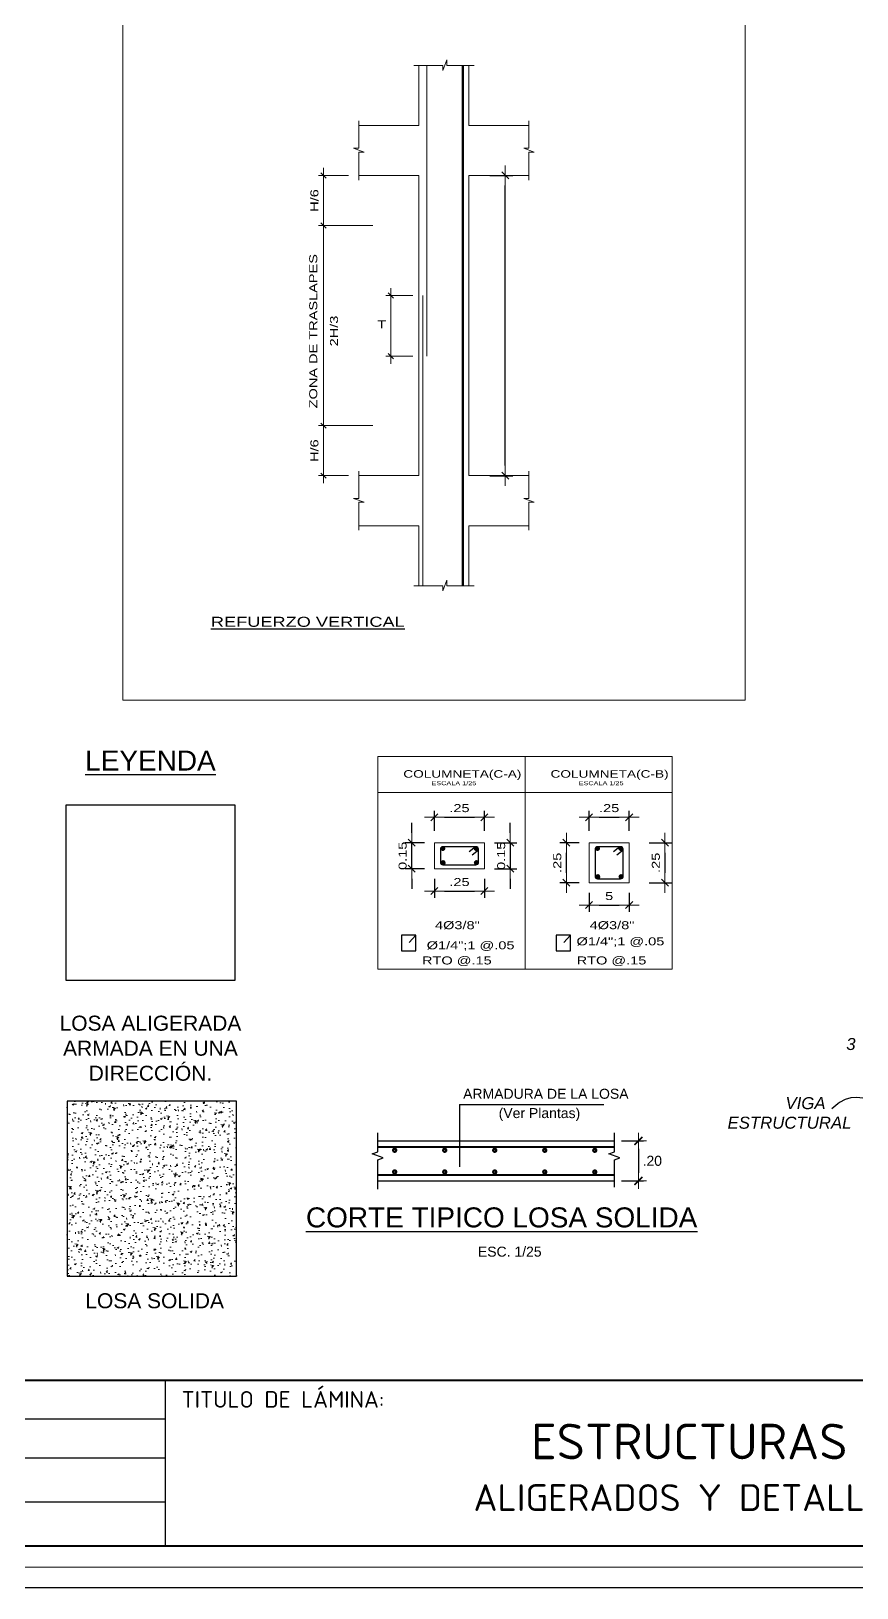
# Model space of a CAD drawing. Header units: millimetres. Extents: x 10559 to 10691, y -16579 to -16550.
# Drawn here: x 10627.45 to 10635.7, y -16579.17 to -16563.61 of the extents above; entities that cross this region are included whole.
import ezdxf

# ---------------------------------------------------------------- set-up
doc = ezdxf.new("R2010")
doc.units = ezdxf.units.MM
for name, color, linetype, lineweight in [('.pluma1', 1, 'Continuous', 9), ('3CASCO', 2, 'Continuous', 20), ('5COLUMNAS', 5, 'Continuous', 60), ('ACERO', 4, 'Continuous', 40), ('ACHURADO', 9, 'Continuous', 5), ('ARMADURAS', 5, 'Continuous', 30), ('casco-2', 7, 'Continuous', 20), ('Cotas', 8, 'Continuous', 13), ('COTAS-01', 1, 'Continuous', 9), ('DIM', 31, 'Continuous', 9), ('E.FIERRO', 4, 'Continuous', 40), ('MODULO B -EST_PL_VF_02$0$E.FIERRO 2', 183, 'Continuous', 40), ('P4', 144, 'Continuous', 40), ('P6', 255, 'Continuous', 20), ('TEXTOS 02', 2, 'Continuous', 20), ('TEXTOS-CHICOS-03', 8, 'Continuous', 30), ('TEXTOS-MEDIANOS-04', 4, 'Continuous', 30), ('TEXTOS-MEDIANOS-05', 220, 'Continuous', 50)]:
    doc.layers.add(name, color=color, linetype=linetype, lineweight=lineweight)
for name, color, linetype in [('01', 1, 'Continuous'), ('02', 2, 'Continuous'), ('03-COLUMNAS', 1, 'Continuous'), ('Texto', 5, 'Continuous')]:
    doc.layers.add(name, color=color, linetype=linetype)
doc.styles.add('ARIAL', font='arial.ttf')
doc.styles.add('DAVILA 02-25', font='ariali.ttf', dxfattribs={"height": 0.06})
doc.styles.add('PRONIED', font='arial.ttf', dxfattribs={"width": 1.3})
doc.styles.add('R100-50', font='arial.ttf', dxfattribs={"width": 1.3, "height": 0.1})
doc.styles.add('R140-50', font='arial.ttf', dxfattribs={"width": 1.3, "height": 0.14})
doc.styles.add('R80-50', font='arial.ttf', dxfattribs={"width": 1.3, "height": 0.08})
doc.styles.add('Romans', font='swisscl.ttf')
doc.styles.get("Standard").update_dxf_attribs({"font": 'arial.ttf'})
doc.dimstyles.new('1-25', dxfattribs={"dimtxt": 0.08, "dimasz": 0.1, "dimexe": 0.0655, "dimexo": 0.1, "dimgap": 0.05, "dimtad": 1, "dimtoh": 1, "dimlfac": 0.5, "dimzin": 4, "dimdsep": 46, "dimtxsty": 'R80-50', "dimblk1": 'TICK1', "dimblk2": 'TICK1', "dimsah": 1, "dimcen": 0.09, "dimclrd": 1, "dimclre": 1, "dimclrt": 3, "dimadec": 0, "dimazin": 0, "dimtfac": 1, "dimtix": 1, "dimtmove": 0, "dimatfit": 3, "dimldrblk": 'TICK1', "dimfxl": 1, "dimtolj": 1, "dimtzin": 0, "dimarcsym": 0})
doc.dimstyles.new('1-50Z', dxfattribs={"dimtxt": 0.08, "dimasz": 0.1, "dimexe": 0.075, "dimexo": 0.1, "dimgap": 0.05, "dimtad": 1, "dimtoh": 1, "dimzin": 4, "dimdsep": 46, "dimtxsty": 'R80-50', "dimblk1": 'TICK1', "dimblk2": 'TICK1', "dimsah": 1, "dimcen": 0, "dimclrd": 1, "dimclre": 1, "dimclrt": 3, "dimadec": 0, "dimazin": 0, "dimtfac": 1, "dimtix": 1, "dimtmove": 0, "dimatfit": 3, "dimldrblk": 'TICK1', "dimfxl": 0.1, "dimtolj": 1, "dimtzin": 0, "dimarcsym": 1})
doc.dimstyles.new('25', dxfattribs={"dimtxt": 0.1, "dimasz": 0.08, "dimexe": 0.05, "dimexo": 0.07, "dimgap": 0.05, "dimtad": 2, "dimtih": 1, "dimtoh": 1, "dimlfac": 0.5, "dimzin": 5, "dimdsep": 46, "dimtxsty": 'ARIAL', "dimblk": 'DIMTICK', "dimcen": -0.01, "dimdle": 0.05, "dimclrd": 2, "dimclre": 1, "dimclrt": 7, "dimadec": 0, "dimazin": 0, "dimtfac": 1, "dimtix": 1, "dimtmove": 0, "dimatfit": 3, "dimldrblk": 'ARCHTICK', "dimfxl": 0.05, "dimtvp": 0.166667, "dimtolj": 1, "dimtzin": 0, "dimarcsym": 0})
doc.dimstyles.new('COTA-PL', dxfattribs={"dimtxt": 0.1, "dimasz": 0.07, "dimexe": 0.08, "dimexo": 0.08, "dimgap": 0.08, "dimtad": 1, "dimzin": 4, "dimdsep": 46, "dimtxsty": 'Romans', "dimblk1": 'T', "dimblk2": 'T', "dimsah": 1, "dimcen": 0.08, "dimdle": 0.01, "dimclrd": 3, "dimclre": 3, "dimclrt": 7, "dimazin": 0, "dimtfac": 2.439024, "dimtofl": 0, "dimtmove": 2, "dimatfit": 3, "dimldrblk": 'T', "dimfxl": 1, "dimtolj": 1, "dimlwd": 9, "dimlwe": 9, "dimarcsym": 0})

# ---------------------------------------------------------------- blocks, each defined once
blk = doc.blocks.new('TICK1')
at = {"layer": 'COTAS-01'}
blk.add_line((-1, 0), (1, 0), dxfattribs=at)
at = {"layer": 'COTAS-01', "color": 4}
blk.add_line((-0.35, -0.35), (0.35, 0.35), dxfattribs=at)
blk = doc.blocks.new('*D149')
at = {"layer": 'COTAS-01', "color": 1, "lineweight": -2, "transparency": 16777216}
for p, q in [((10632.034, -16565.053), (10632.264, -16565.053)), ((10632.189, -16567.953), (10632.189, -16565.153)), ((10632.034, -16568.053), (10632.264, -16568.053))]:
    blk.add_line(p, q, dxfattribs=at)
at = {"layer": 'Defpoints', "color": 0, "transparency": 16777216}
for p in [(10631.934, -16565.053), (10632.189, -16565.053), (10631.934, -16568.053)]:
    blk.add_point(p, dxfattribs=at)
at = {"layer": 'COTAS-01', "color": 1, "lineweight": -2, "transparency": 16777216, "xscale": 0.1, "yscale": 0.1, "zscale": 0.1}
for p, rotation in [((10632.189, -16565.053), 90), ((10632.189, -16568.053), 270)]:
    blk.add_blockref('TICK1', p, dxfattribs=dict(at, rotation=rotation))
blk = doc.blocks.new('*D152')
at = {"layer": 'COTAS-01', "color": 1, "lineweight": -2, "transparency": 16777216}
for p, q in [((10631.255, -16571.622), (10631.255, -16571.522)), ((10631.382, -16571.722), (10631.189, -16571.722)), ((10631.255, -16571.982), (10631.255, -16571.722)), ((10631.382, -16571.982), (10631.189, -16571.982)), ((10631.255, -16572.082), (10631.255, -16572.182))]:
    blk.add_line(p, q, dxfattribs=at)
at = {"layer": 'Defpoints', "color": 0, "transparency": 16777216}
for p in [(10631.255, -16571.722), (10631.482, -16571.722), (10631.482, -16571.982)]:
    blk.add_point(p, dxfattribs=at)
at = {"layer": 'COTAS-01', "color": 1, "lineweight": -2, "transparency": 16777216, "xscale": 0.1, "yscale": 0.1, "zscale": 0.1}
for p, rotation in [((10631.255, -16571.722), 270), ((10631.255, -16571.982), 90)]:
    blk.add_blockref('TICK1', p, dxfattribs=dict(at, rotation=rotation))
at = {"layer": 'COTAS-01', "color": 3, "transparency": 16777216, "insert": (10631.164, -16571.852), "char_height": 0.08, "attachment_point": 5, "rotation": 90, "style": 'R80-50'}
blk.add_mtext('\\A1;0.15', dxfattribs=at)
blk = doc.blocks.new('*D153')
at = {"layer": 'COTAS-01', "color": 1, "lineweight": -2, "transparency": 16777216}
for p, q in [((10631.482, -16571.602), (10631.482, -16571.401)), ((10631.582, -16571.466), (10631.882, -16571.466)), ((10631.982, -16571.602), (10631.982, -16571.401))]:
    blk.add_line(p, q, dxfattribs=at)
at = {"layer": 'Defpoints', "color": 0, "transparency": 16777216}
for p in [(10631.982, -16571.466), (10631.482, -16571.702), (10631.982, -16571.702)]:
    blk.add_point(p, dxfattribs=at)
at = {"layer": 'COTAS-01', "color": 1, "lineweight": -2, "transparency": 16777216, "xscale": 0.1, "yscale": 0.1, "zscale": 0.1, "rotation": 180}
blk.add_blockref('TICK1', (10631.482, -16571.466), dxfattribs=at)
at = {"layer": 'COTAS-01', "color": 1, "lineweight": -2, "transparency": 16777216, "xscale": 0.1, "yscale": 0.1, "zscale": 0.1}
blk.add_blockref('TICK1', (10631.982, -16571.466), dxfattribs=at)
at = {"layer": 'COTAS-01', "color": 3, "transparency": 16777216, "insert": (10631.732, -16571.376), "char_height": 0.08, "attachment_point": 5, "style": 'R80-50'}
blk.add_mtext('\\A1;.25', dxfattribs=at)
blk = doc.blocks.new('MODULO B -EST_PL_VF_02$0$FE')
at = {"layer": 'MODULO B -EST_PL_VF_02$0$E.FIERRO 2', "linetype": 'Continuous'}
h = blk.add_hatch(color=256, dxfattribs=at)
edge = h.paths.add_edge_path()
edge.add_arc((0, 0), 0.00744, 0, 360)
at = {"layer": 'MODULO B -EST_PL_VF_02$0$E.FIERRO 2'}
blk.add_circle((0, 0), 0.00744, dxfattribs=at)
blk = doc.blocks.new('*D199')
at = {"layer": 'COTAS-01', "color": 1, "lineweight": -2, "transparency": 16777216}
for p, q in [((10631.482, -16572.082), (10631.482, -16572.271)), ((10631.982, -16572.082), (10631.982, -16572.271)), ((10631.582, -16572.205), (10631.882, -16572.205))]:
    blk.add_line(p, q, dxfattribs=at)
at = {"layer": 'Defpoints', "color": 0, "transparency": 16777216}
for p in [(10631.482, -16571.982), (10631.982, -16571.982), (10631.982, -16572.205)]:
    blk.add_point(p, dxfattribs=at)
at = {"layer": 'COTAS-01', "color": 1, "lineweight": -2, "transparency": 16777216, "xscale": 0.1, "yscale": 0.1, "zscale": 0.1, "rotation": 180}
blk.add_blockref('TICK1', (10631.482, -16572.205), dxfattribs=at)
at = {"layer": 'COTAS-01', "color": 1, "lineweight": -2, "transparency": 16777216, "xscale": 0.1, "yscale": 0.1, "zscale": 0.1}
blk.add_blockref('TICK1', (10631.982, -16572.205), dxfattribs=at)
at = {"layer": 'COTAS-01', "color": 3, "transparency": 16777216, "insert": (10631.732, -16572.115), "char_height": 0.08, "attachment_point": 5, "style": 'R80-50'}
blk.add_mtext('\\A1;.25', dxfattribs=at)
blk = doc.blocks.new('*D200')
at = {"layer": 'COTAS-01', "color": 1, "lineweight": -2, "transparency": 16777216}
for p, q in [((10632.24, -16571.622), (10632.24, -16571.522)), ((10632.082, -16571.722), (10632.305, -16571.722)), ((10632.24, -16571.722), (10632.24, -16571.982)), ((10632.082, -16571.982), (10632.305, -16571.982)), ((10632.24, -16572.082), (10632.24, -16572.182))]:
    blk.add_line(p, q, dxfattribs=at)
at = {"layer": 'Defpoints', "color": 0, "transparency": 16777216}
for p in [(10631.982, -16571.722), (10631.982, -16571.982), (10632.24, -16571.982)]:
    blk.add_point(p, dxfattribs=at)
at = {"layer": 'COTAS-01', "color": 1, "lineweight": -2, "transparency": 16777216, "xscale": 0.1, "yscale": 0.1, "zscale": 0.1}
for p, rotation in [((10632.24, -16571.722), 270), ((10632.24, -16571.982), 90)]:
    blk.add_blockref('TICK1', p, dxfattribs=dict(at, rotation=rotation))
at = {"layer": 'COTAS-01', "color": 3, "transparency": 16777216, "insert": (10632.149, -16571.852), "char_height": 0.08, "attachment_point": 5, "rotation": 90, "style": 'R80-50'}
blk.add_mtext('\\A1;0.15', dxfattribs=at)
blk = doc.blocks.new('T')
at = {"layer": 'DIM'}
for p, q in [((-1.85, 0), (1.85, 0)), ((0, 1.85), (0, -1.85))]:
    blk.add_line(p, q, dxfattribs=at)
blk.add_lwpolyline([(-0.71, -0.71, 0.4, 0.4, 0), (0.71, 0.71, 0.4, 0.4, 0)], format="xyseb", dxfattribs=at)
blk = doc.blocks.new('*D125')
at = {"layer": 'COTAS-01', "color": 1, "lineweight": -2, "transparency": 16777216}
for p, q in [((10632.928, -16571.722), (10632.735, -16571.722)), ((10632.801, -16572.022), (10632.801, -16571.822)), ((10632.928, -16572.122), (10632.735, -16572.122))]:
    blk.add_line(p, q, dxfattribs=at)
at = {"layer": 'Defpoints', "color": 0, "transparency": 16777216}
for p in [(10632.801, -16571.722), (10633.028, -16571.722), (10633.028, -16572.122)]:
    blk.add_point(p, dxfattribs=at)
at = {"layer": 'COTAS-01', "color": 1, "lineweight": -2, "transparency": 16777216, "xscale": 0.1, "yscale": 0.1, "zscale": 0.1}
for p, rotation in [((10632.801, -16571.722), 90), ((10632.801, -16572.122), 270)]:
    blk.add_blockref('TICK1', p, dxfattribs=dict(at, rotation=rotation))
at = {"layer": 'COTAS-01', "color": 3, "transparency": 16777216, "insert": (10632.71, -16571.922), "char_height": 0.08, "attachment_point": 5, "rotation": 90, "style": 'R80-50'}
blk.add_mtext('\\A1;.25', dxfattribs=at)
blk = doc.blocks.new('*D126')
at = {"layer": 'COTAS-01', "color": 1, "lineweight": -2, "transparency": 16777216}
for p, q in [((10633.028, -16571.602), (10633.028, -16571.401)), ((10633.128, -16571.466), (10633.328, -16571.466)), ((10633.428, -16571.602), (10633.428, -16571.401))]:
    blk.add_line(p, q, dxfattribs=at)
at = {"layer": 'Defpoints', "color": 0, "transparency": 16777216}
for p in [(10633.428, -16571.466), (10633.028, -16571.702), (10633.428, -16571.702)]:
    blk.add_point(p, dxfattribs=at)
at = {"layer": 'COTAS-01', "color": 1, "lineweight": -2, "transparency": 16777216, "xscale": 0.1, "yscale": 0.1, "zscale": 0.1, "rotation": 180}
blk.add_blockref('TICK1', (10633.028, -16571.466), dxfattribs=at)
at = {"layer": 'COTAS-01', "color": 1, "lineweight": -2, "transparency": 16777216, "xscale": 0.1, "yscale": 0.1, "zscale": 0.1}
blk.add_blockref('TICK1', (10633.428, -16571.466), dxfattribs=at)
at = {"layer": 'COTAS-01', "color": 3, "transparency": 16777216, "insert": (10633.228, -16571.376), "char_height": 0.08, "attachment_point": 5, "style": 'R80-50'}
blk.add_mtext('\\A1;.25', dxfattribs=at)
blk = doc.blocks.new('*D127')
at = {"layer": 'COTAS-01', "color": 1, "lineweight": -2, "transparency": 16777216}
for p, q in [((10633.028, -16572.222), (10633.028, -16572.411)), ((10633.428, -16572.222), (10633.428, -16572.411)), ((10633.128, -16572.345), (10633.328, -16572.345))]:
    blk.add_line(p, q, dxfattribs=at)
at = {"layer": 'Defpoints', "color": 0, "transparency": 16777216}
for p in [(10633.028, -16572.122), (10633.428, -16572.122), (10633.428, -16572.345)]:
    blk.add_point(p, dxfattribs=at)
at = {"layer": 'COTAS-01', "color": 1, "lineweight": -2, "transparency": 16777216, "xscale": 0.1, "yscale": 0.1, "zscale": 0.1, "rotation": 180}
blk.add_blockref('TICK1', (10633.028, -16572.345), dxfattribs=at)
at = {"layer": 'COTAS-01', "color": 1, "lineweight": -2, "transparency": 16777216, "xscale": 0.1, "yscale": 0.1, "zscale": 0.1}
blk.add_blockref('TICK1', (10633.428, -16572.345), dxfattribs=at)
at = {"layer": 'COTAS-01', "color": 3, "transparency": 16777216, "insert": (10633.228, -16572.255), "char_height": 0.08, "attachment_point": 5, "style": 'R80-50'}
blk.add_mtext('\\A1;5', dxfattribs=at)
blk = doc.blocks.new('*D128')
at = {"layer": 'COTAS-01', "color": 1, "lineweight": -2, "transparency": 16777216}
for p, q in [((10633.628, -16571.722), (10633.851, -16571.722)), ((10633.785, -16571.822), (10633.785, -16572.022)), ((10633.628, -16572.122), (10633.851, -16572.122))]:
    blk.add_line(p, q, dxfattribs=at)
at = {"layer": 'Defpoints', "color": 0, "transparency": 16777216}
for p in [(10633.528, -16571.722), (10633.528, -16572.122), (10633.785, -16572.122)]:
    blk.add_point(p, dxfattribs=at)
at = {"layer": 'COTAS-01', "color": 1, "lineweight": -2, "transparency": 16777216, "xscale": 0.1, "yscale": 0.1, "zscale": 0.1}
for p, rotation in [((10633.785, -16571.722), 90), ((10633.785, -16572.122), 270)]:
    blk.add_blockref('TICK1', p, dxfattribs=dict(at, rotation=rotation))
at = {"layer": 'COTAS-01', "color": 3, "transparency": 16777216, "insert": (10633.695, -16571.922), "char_height": 0.08, "attachment_point": 5, "rotation": 90, "style": 'R80-50'}
blk.add_mtext('\\A1;.25', dxfattribs=at)
blk = doc.blocks.new('DIMTICK')
at = {"color": 2}
for p, q in [((-1, 0), (1, 0)), ((0, 1), (0, -1))]:
    blk.add_line(p, q, dxfattribs=at)
at = {"color": 6, "const_width": 0.2}
blk.add_lwpolyline([(-0.5, 0.5), (0.5, -0.5)], dxfattribs=at)
blk = doc.blocks.new('*D148')
at = {"layer": 'Cotas', "color": 1, "lineweight": -2, "transparency": 16777216}
for p, q in [((10633.351, -16574.701), (10633.571, -16574.701)), ((10633.351, -16575.101), (10633.571, -16575.101))]:
    blk.add_line(p, q, dxfattribs=at)
at = {"layer": 'Cotas', "color": 2, "lineweight": -2, "transparency": 16777216}
blk.add_line((10633.521, -16574.781), (10633.521, -16575.021), dxfattribs=at)
at = {"layer": 'Defpoints', "color": 0, "transparency": 16777216}
for p in [(10633.281, -16574.701), (10633.281, -16575.101), (10633.521, -16575.101)]:
    blk.add_point(p, dxfattribs=at)
at = {"layer": 'Cotas', "color": 2, "lineweight": -2, "transparency": 16777216, "xscale": 0.08, "yscale": 0.08, "zscale": 0.08}
for p, rotation in [((10633.521, -16574.701), 90), ((10633.521, -16575.101), 270)]:
    blk.add_blockref('DIMTICK', p, dxfattribs=dict(at, rotation=rotation))
at = {"layer": 'Cotas', "color": 7, "transparency": 16777216, "insert": (10633.659, -16574.901), "char_height": 0.1, "attachment_point": 5, "style": 'ARIAL'}
blk.add_mtext('\\A1;.20', dxfattribs=at)
blk = doc.blocks.new('_ARCHTICK')
at = {"color": 0, "linetype": 'ByBlock', "const_width": 0.15}
blk.add_lwpolyline([(-0.5, -0.5), (0.5, 0.5)], dxfattribs=at)
blk = doc.blocks.new('HTRHTRHTR')
for p, q in [((3400.57, -122.31), (4235.83, -122.31)), ((3944.67, -122.31), (3596.93, -122.31)), ((3909.89, -122.31), (3909.89, -157.09)), ((3909.89, -130.47), (3582.74, -130.47)), ((3909.89, -138.63), (3582.74, -138.63)), ((3909.89, -147.86), (3753.41, -147.86)), ((4235.83, -157.09), (3400.57, -157.09)), ((3400.57, -157.09), (4235.83, -157.09)), ((3770.8, -157.09), (3944.67, -157.09)), ((4244.53, -165.78), (3391.88, -165.78))]:
    blk.add_line(p, q)
at = {"layer": 'P4', "color": 7}
for p, q in [((3400.57, -122.31), (4235.83, -122.31)), ((4235.83, -157.09), (3400.57, -157.09))]:
    blk.add_line(p, q, dxfattribs=at)
at = {"layer": 'P6', "color": 7}
blk.add_line((4240.18, -161.44), (3396.22, -161.44), dxfattribs=at)
at = {"insert": (3913.33, -124.61), "char_height": 3.4774, "attachment_point": 1}
blk.add_mtext_dynamic_manual_height_columns('{\\fISOCPEUR|b0|i0|c0|p34;TITULO DE LÁMINA:}', width=53.1793, gutter_width=1.07, heights=[0], dxfattribs=at)

msp = doc.modelspace()

# ---------------------------------------------------------------- hatches: boundary and pattern name
at = {"layer": 'ACHURADO'}
h = msp.add_hatch(dxfattribs=at)
h.set_pattern_fill('AR-CONC', color=256, scale=0.001)
h.set_pattern_definition([(50, (205.49359, -180.58343), (0.182184669, -0.0159390855), [0.01905, -0.20955]), (355, (205.49359, -180.58343), (-0.0352434214, 0.1910568452), [0.01524, -0.1676405842]), (100.4514447, (205.50877, -180.58476), (0.1469412471, 0.1751177519), [0.0161900088, -0.1780902446]), (46.1842, (205.49359, -180.53263), (0.271079041, -0.042042328), [0.028575, -0.314325]), (96.6355576, (205.51618, -180.53614), (0.237404134, 0.2474261246), [0.024285023, -0.267135608]), (351.1841512, (205.4936, -180.53263), (0.237404134, 0.2474261246), [0.022859967, -0.251459732]), (21, (205.51899, -180.54533), (0.1516143913, -0.1022651982), [0.01905, -0.20955]), (326, (205.51899, -180.54533), (0.0618020283, 0.1841879661), [0.01524, -0.16764]), (71.451445, (205.53162, -180.55386), (0.2134164193, 0.0819227689), [0.0161900088, -0.1780899376]), (37.5, (205.493586, -180.58343), (0.00308860325, 0.08455503887), [0, -0.165608, 0, -0.17018, 0, -0.168275]), (7.5, (205.49359, -180.58343), (0.0668196625, 0.1001805748), [0, -0.097028, 0, -0.161798, 0, -0.064135]), (327.5, (205.436944, -180.58343), (0.13559059517, -0.005728744), [0, -0.0635, 0, -0.19812, 0, -0.26289]), (317.5, (205.41154, -180.58343), (0.1481291814, 0.025426491), [0, -0.08255, 0, -0.131572, 0, -0.18669])])
h.paths.add_polyline_path([(10627.81006, -16576.05303), (10629.50372, -16576.05303), (10629.50372, -16574.304), (10627.81006, -16574.304)])

# ---------------------------------------------------------------- linework, layer by layer
at = {"layer": '.pluma1'}
msp.add_line((10630.91572, -16571.22037), (10633.85844, -16571.22037), dxfattribs=at)
for points in [[(10630.91572, -16570.85945), (10632.38708, -16570.85945), (10632.38708, -16572.98425), (10630.91572, -16572.98425)], [(10632.38708, -16570.85945), (10633.85844, -16570.85945), (10633.85844, -16572.98425), (10632.38708, -16572.98425)]]:
    msp.add_lwpolyline(points, close=True, dxfattribs=at)
at = {"layer": '01'}
for q in [(10631.73371, -16574.96116), (10633.17328, -16574.33652)]:
    msp.add_line((10631.73371, -16574.33652), q, dxfattribs=at)
at = {"layer": '02'}
for p, q in [((10630.91494, -16574.70116), (10633.28068, -16574.70116)), ((10630.91494, -16575.10116), (10633.28068, -16575.10116))]:
    msp.add_line(p, q, dxfattribs=at)
for points in [[(10627.79653, -16573.09663), (10629.49019, -16573.09663), (10629.49019, -16571.3476), (10627.79653, -16571.3476)], [(10627.81006, -16576.05303), (10629.50372, -16576.05303), (10629.50372, -16574.304), (10627.81006, -16574.304)]]:
    msp.add_lwpolyline(points, close=True, dxfattribs=at)
for points in [[(10630.91494, -16575.18518), (10630.91494, -16574.89116), (10630.96989, -16574.87116), (10630.85999, -16574.83116), (10630.91494, -16574.81116), (10630.91494, -16574.62116)], [(10633.28068, -16575.16251), (10633.28068, -16574.89116), (10633.33562, -16574.87116), (10633.22573, -16574.83116), (10633.28068, -16574.81116), (10633.28068, -16574.62116)]]:
    msp.add_lwpolyline(points, dxfattribs=at)
at = {"layer": '3CASCO', "ltscale": 0.5}
for p, q in [((10631.32445, -16564.55286), (10631.32445, -16563.95286)), ((10631.82445, -16564.55286), (10631.82445, -16563.95286)), ((10631.32445, -16564.55286), (10630.72445, -16564.55286)), ((10632.42445, -16564.55286), (10631.82445, -16564.55286)), ((10631.32445, -16565.05286), (10630.72445, -16565.05286)), ((10631.32445, -16568.05286), (10631.32445, -16565.05286)), ((10631.82445, -16568.05286), (10631.82445, -16565.05286)), ((10632.42445, -16565.05286), (10631.82445, -16565.05286)), ((10631.32445, -16568.05286), (10630.72445, -16568.05286)), ((10632.42445, -16568.05286), (10631.82445, -16568.05286)), ((10631.32445, -16568.55286), (10630.72445, -16568.55286)), ((10631.32445, -16569.15286), (10631.32445, -16568.55286)), ((10631.82445, -16569.15286), (10631.82445, -16568.55286)), ((10632.42445, -16568.55286), (10631.82445, -16568.55286))]:
    msp.add_line(p, q, dxfattribs=at)
at = {"layer": '3CASCO', "color": 4, "ltscale": 0.5}
msp.add_line((10631.36445, -16569.15286), (10631.36445, -16566.25286), dxfattribs=at)
at = {"layer": '5COLUMNAS', "color": 4, "ltscale": 0.5}
msp.add_line((10631.76445, -16569.15286), (10631.76445, -16563.95286), dxfattribs=at)
at = {"layer": 'ACERO', "color": 4}
for p, q in [((10630.91494, -16574.76116), (10633.28068, -16574.76116)), ((10630.91494, -16575.04116), (10633.28068, -16575.04116))]:
    msp.add_line(p, q, dxfattribs=at)
at = {"layer": 'ACERO', "color": 2, "const_width": 0.02333}
for points in [[(10631.06959, -16574.79522, -1), (10631.09899, -16574.79522, -1)], [(10631.56959, -16574.79522, -1), (10631.59899, -16574.79522, -1)], [(10632.06959, -16574.79522, -1), (10632.09899, -16574.79522, -1)], [(10632.56959, -16574.79522, -1), (10632.59899, -16574.79522, -1)], [(10633.06959, -16574.79522, -1), (10633.09899, -16574.79522, -1)], [(10631.06959, -16575.01185, -1), (10631.09899, -16575.01185, -1)], [(10631.56959, -16575.01185, -1), (10631.59899, -16575.01185, -1)], [(10632.06959, -16575.01185, -1), (10632.09899, -16575.01185, -1)], [(10632.56959, -16575.01185, -1), (10632.59899, -16575.01185, -1)], [(10633.06959, -16575.01185, -1), (10633.09899, -16575.01185, -1)]]:
    msp.add_lwpolyline(points, format="xyb", close=True, dxfattribs=at)
at = {"layer": 'ARMADURAS'}
for p, q in [((10633.08777, -16571.78704), (10633.08777, -16572.05704)), ((10633.34277, -16571.76204), (10633.11277, -16571.76204)), ((10633.36777, -16572.05704), (10633.36777, -16571.78704)), ((10633.11277, -16572.08204), (10633.34277, -16572.08204))]:
    msp.add_line(p, q, dxfattribs=at)
msp.add_lwpolyline([(10631.56699, -16571.94204), (10631.89699, -16571.94204, 0.41421356), (10631.92199, -16571.91704), (10631.92199, -16571.78704, 0.41421356), (10631.89699, -16571.76204), (10631.56699, -16571.76204, 0.41421356), (10631.54199, -16571.78704), (10631.54199, -16571.91704, 0.41421356)], format="xyb", close=True, dxfattribs=at)
for points in [[(10631.89054, -16571.76221), (10631.82721, -16571.81237)], [(10631.92229, -16571.79526), (10631.85896, -16571.84541)], [(10633.33632, -16571.76221), (10633.273, -16571.81237)], [(10633.36808, -16571.79526), (10633.30475, -16571.84541)]]:
    msp.add_lwpolyline(points, dxfattribs=at)
for centre, start, end in [((10633.11277, -16571.78704), 89.999998, 179.999998), ((10633.34277, -16571.78704), 0.000002, 90.000002), ((10633.11277, -16572.05704), 180, 270), ((10633.34277, -16572.05704), 270, 0)]:
    msp.add_arc(centre, 0.025, start, end, dxfattribs=at)
at = {"layer": 'casco-2'}
for p, q in [((10633.42777, -16571.72204), (10633.02777, -16571.72204)), ((10633.02777, -16571.72204), (10633.02777, -16572.12204)), ((10633.42777, -16572.12204), (10633.42777, -16571.72204)), ((10633.02777, -16572.12204), (10633.42777, -16572.12204))]:
    msp.add_line(p, q, dxfattribs=at)
msp.add_lwpolyline([(10631.48199, -16571.98204), (10631.98199, -16571.98204), (10631.98199, -16571.72204), (10631.48199, -16571.72204)], close=True, dxfattribs=at)
at = {"layer": 'COTAS-01'}
for p, q in [((10631.56714, -16564.00313), (10631.60481, -16563.8984)), ((10631.60481, -16563.8984), (10631.60481, -16563.95286)), ((10631.27727, -16563.95286), (10631.56714, -16563.95286)), ((10631.56714, -16563.95286), (10631.56714, -16564.00313)), ((10631.60481, -16563.95286), (10631.8796, -16563.95286)), ((10630.72445, -16564.50807), (10630.72445, -16564.78078)), ((10632.42445, -16564.50807), (10632.42445, -16564.78078)), ((10630.72445, -16564.78078), (10630.67418, -16564.78078)), ((10630.67418, -16564.78078), (10630.77891, -16564.81846)), ((10630.77891, -16564.81846), (10630.72445, -16564.81846)), ((10630.72445, -16564.81846), (10630.72445, -16565.09902)), ((10632.42445, -16564.78078), (10632.37418, -16564.78078)), ((10632.37418, -16564.78078), (10632.47891, -16564.81846)), ((10632.47891, -16564.81846), (10632.42445, -16564.81846)), ((10632.42445, -16564.81846), (10632.42445, -16565.09902)), ((10630.37356, -16565.62786), (10630.37356, -16565.47786)), ((10630.72445, -16568.00807), (10630.72445, -16568.28078)), ((10632.42445, -16568.00807), (10632.42445, -16568.28078)), ((10630.72445, -16568.28078), (10630.67418, -16568.28078)), ((10630.67418, -16568.28078), (10630.77891, -16568.31846)), ((10630.77891, -16568.31846), (10630.72445, -16568.31846)), ((10630.72445, -16568.31846), (10630.72445, -16568.59902)), ((10632.42445, -16568.28078), (10632.37418, -16568.28078)), ((10632.37418, -16568.28078), (10632.47891, -16568.31846)), ((10632.47891, -16568.31846), (10632.42445, -16568.31846)), ((10632.42445, -16568.31846), (10632.42445, -16568.59902)), ((10631.27727, -16569.15286), (10631.56714, -16569.15286)), ((10631.56714, -16569.20313), (10631.60481, -16569.0984)), ((10631.56714, -16569.15286), (10631.56714, -16569.20313)), ((10631.60481, -16569.0984), (10631.60481, -16569.15286)), ((10631.60481, -16569.15286), (10631.8796, -16569.15286))]:
    msp.add_line(p, q, dxfattribs=at)
at = {"layer": 'COTAS-01', "color": 4}
for p, q in [((10631.40445, -16563.95286), (10631.40445, -16566.85939)), ((10630.40008, -16565.57937), (10630.34704, -16565.52634))]:
    msp.add_line(p, q, dxfattribs=at)
at = {"layer": 'COTAS-01', "color": 1}
for p, q in [((10630.62445, -16565.05286), (10630.32356, -16565.05286)), ((10630.37356, -16565.47786), (10630.37356, -16565.12786)), ((10630.86492, -16565.55286), (10630.32356, -16565.55286)), ((10630.37356, -16567.47786), (10630.37356, -16565.62786)), ((10631.26445, -16566.25286), (10630.99521, -16566.25286)), ((10631.04521, -16566.78439), (10631.04521, -16566.32786)), ((10631.26445, -16566.85939), (10630.99521, -16566.85939)), ((10630.86492, -16567.55286), (10630.32356, -16567.55286)), ((10630.37356, -16567.62786), (10630.37356, -16567.97786)), ((10630.62445, -16568.05286), (10630.32356, -16568.05286))]:
    msp.add_line(p, q, dxfattribs=at)
at = {"layer": 'COTAS-01', "color": 3}
msp.add_lwpolyline([(10628.36736, -16552.57947), (10628.36736, -16570.29686), (10634.58764, -16570.29686), (10634.58764, -16552.57947)], close=True, dxfattribs=at)
at = {"layer": 'TEXTOS-CHICOS-03', "ltscale": 0.5}
for points in [[(10631.15097, -16572.80219), (10631.29624, -16572.80219), (10631.29624, -16572.64635), (10631.15097, -16572.64635)], [(10632.69676, -16572.80219), (10632.84202, -16572.80219), (10632.84202, -16572.64635), (10632.69676, -16572.64635)]]:
    msp.add_lwpolyline(points, close=True, dxfattribs=at)
for points in [[(10631.29624, -16572.64635), (10631.23075, -16572.71892)], [(10632.84202, -16572.64635), (10632.77654, -16572.71892)]]:
    msp.add_lwpolyline(points, dxfattribs=at)

# ---------------------------------------------------------------- block references
at = {"color": 251, "lineweight": 60, "xscale": 0.04776345228451045, "yscale": 0.04776345228451045, "zscale": 0.04776345228451045}
msp.add_blockref('HTRHTRHTR', (10442.04067, -16571.25012), dxfattribs=at)
at = {"layer": 'COTAS-01', "color": 1, "xscale": 0.075, "yscale": 0.075, "zscale": 0.075}
for p, rotation in [((10630.37356, -16565.05286), 90), ((10630.37356, -16565.55286), 270), ((10631.04521, -16566.25286), 90), ((10631.04521, -16566.85939), 270), ((10630.37356, -16567.55286), 90), ((10630.37356, -16568.05286), 270)]:
    msp.add_blockref('TICK1', p, dxfattribs=dict(at, rotation=rotation))
at = {"layer": 'E.FIERRO', "xscale": 2, "yscale": 2, "zscale": 2, "rotation": 270}
for p in [(10631.56658, -16571.77941), (10631.89929, -16571.77941), (10633.11237, -16571.77941), (10633.34508, -16571.77941), (10631.56885, -16571.92102), (10631.90156, -16571.92102), (10633.11464, -16572.06102), (10633.34735, -16572.06102)]:
    msp.add_blockref('MODULO B -EST_PL_VF_02$0$FE', p, dxfattribs=at)
at = {"layer": 'E.FIERRO', "xscale": -2, "yscale": 2, "zscale": 2}
for p in [(10631.5666, -16571.77943), (10631.89931, -16571.77943), (10633.11239, -16571.77943), (10633.3451, -16571.77943), (10631.56887, -16571.92104), (10631.90158, -16571.92104), (10633.11466, -16572.06104), (10633.34737, -16572.06104)]:
    msp.add_blockref('MODULO B -EST_PL_VF_02$0$FE', p, dxfattribs=at)

# ---------------------------------------------------------------- texts
at = {"linetype": 'Continuous', "ltscale": 0.04, "style": 'DAVILA 02-25'}
for s, p in [('3', (10635.59744, -16573.79314)), ('VIGA', (10634.99036, -16574.38399)), ('ESTRUCTURAL', (10634.41125, -16574.57948))]:
    msp.add_text(s, height=0.12, dxfattribs=at).set_placement(p)
at = {"attachment_point": 1}
for s, insert, char_height in [('\\pxqc;{\\fISOCPEUR|b0|i0|c0|p34;ESTRUCTURAS}', (10628.79068, -16577.52754), 0.3565297), ('\\pxqc;{\\fISOCPEUR|b0|i0|c0|p34;ALIGERADOS Y DETALLES}', (10628.79068, -16578.13233), 0.2673972)]:
    msp.add_mtext_dynamic_manual_height_columns(s, width=10.4764216, gutter_width=0.05502, heights=[0], dxfattribs=dict(at, insert=insert, char_height=char_height))
at = {"layer": 'COTAS-01', "color": 3, "style": 'R80-50', "width": 1.3}
for s, p in [('ZONA DE TRASLAPES', (10630.31044, -16567.3799)), ('2H/3', (10630.51806, -16566.76086))]:
    msp.add_text(s, height=0.08, rotation=90, dxfattribs=at).set_placement(p)
msp.add_text('T', height=0.08, dxfattribs=at).set_placement((10630.91078, -16566.58082))
at = {"layer": 'COTAS-01', "color": 3, "char_height": 0.08, "attachment_point": 5, "rotation": 90, "style": 'R80-50'}
for insert in [(10630.28261, -16565.30286), (10630.28261, -16567.80286)]:
    msp.add_mtext('\\A1;H/6', dxfattribs=dict(at, insert=insert))
at = {"layer": 'Texto', "linetype": 'Continuous', "style": 'ARIAL'}
for s, p in [('ARMADURA DE LA LOSA', (10631.76856, -16574.28049)), ('(Ver Plantas)', (10632.1238, -16574.47335))]:
    msp.add_text(s, height=0.0999999, dxfattribs=at).set_placement(p)
at = {"layer": 'Texto', "style": 'ARIAL'}
for s, height, p in [('%%UCORTE TIPICO LOSA SOLIDA', 0.2, (10630.19749, -16575.566)), ('ESC. 1/25', 0.1, (10631.91635, -16575.85826))]:
    msp.add_text(s, height=height, dxfattribs=at).set_placement(p)
at = {"layer": 'Texto', "attachment_point": 5, "style": 'ARIAL'}
for s, insert, char_height, width in [('{\\LLEYENDA}', (10628.64336, -16570.9), 0.2, 1.3047749), ('LOSA ALIGERADA\\PARMADA EN UNA DIRECCIÓN.', (10628.64336, -16573.77599), 0.15, 1.8170873), ('LOSA SOLIDA', (10628.68523, -16576.30011), 0.15, 1.8170873)]:
    msp.add_mtext(s, dxfattribs=dict(at, insert=insert, char_height=char_height, width=width))
at = {"layer": 'TEXTOS 02', "style": 'PRONIED', "width": 1.3}
for p in [(10631.45235, -16571.14667), (10632.9237, -16571.14667)]:
    msp.add_text('ESCALA 1/25', height=0.04, dxfattribs=at).set_placement(p)
at = {"layer": 'TEXTOS-CHICOS-03', "ltscale": 0.5, "style": 'R80-50', "width": 1.3}
for s, p in [('4%%C3/8"', (10631.4874, -16572.58556)), ('4%%C3/8"', (10633.03319, -16572.58556)), ('        %%C1/4";1 @.05', (10631.08169, -16572.78656)), ('        %%C1/4";1 @.05', (10632.57922, -16572.74706)), ('RTO @.15', (10631.35748, -16572.93803)), ('RTO @.15', (10632.90327, -16572.93803))]:
    msp.add_text(s, height=0.08, dxfattribs=at).set_placement(p)
at = {"layer": 'TEXTOS-MEDIANOS-04', "ltscale": 0.5, "style": 'R100-50', "width": 1.3}
msp.add_text('%%UREFUERZO VERTICAL', height=0.1, dxfattribs=at).set_placement((10629.24774, -16569.56349))
at = {"layer": 'TEXTOS-MEDIANOS-05', "style": 'R140-50', "width": 1.3}
for s, p in [('COLUMNETA(C-A)', (10631.17081, -16571.07143)), ('COLUMNETA(C-B)', (10632.64217, -16571.07143))]:
    msp.add_text(s, height=0.075, dxfattribs=at).set_placement(p)

# ---------------------------------------------------------------- dimensions: what is measured, and where the dimension line sits
at = {"layer": 'Cotas'}
dim = msp.add_linear_dim(base=(10633.52138, -16575.10116), p1=(10633.28068, -16574.70116), p2=(10633.28068, -16575.10116), angle=90, dimstyle='25', dxfattribs=at)
dim.commit()
dim.dimension.update_dxf_attribs({"geometry": '*D148', "text_midpoint": (10633.6588, -16574.90116)})
at = {"layer": 'COTAS-01'}
for base, p1, p2, text, dimstyle, picture, middle in [((10632.18926, -16565.05286), (10631.93411, -16568.05286), (10631.93411, -16565.05286), ' ', '1-50Z', '*D149', (10632.18926, -16566.55286)), ((10631.25472, -16571.72204), (10631.48199, -16571.98204), (10631.48199, -16571.72204), '0.15', '1-25', '*D152', (10631.16388, -16571.85204)), ((10632.23967, -16571.98204), (10631.98199, -16571.72204), (10631.98199, -16571.98204), '0.15', '1-25', '*D200', (10632.14882, -16571.85204)), ((10632.80051, -16571.72204), (10633.02777, -16572.12204), (10633.02777, -16571.72204), '.25', '1-25', '*D125', (10632.70967, -16571.92204)), ((10633.78545, -16572.12204), (10633.52777, -16571.72204), (10633.52777, -16572.12204), '.25', '1-25', '*D128', (10633.69461, -16571.92204))]:
    dim = msp.add_linear_dim(base=base, p1=p1, p2=p2, angle=90, text=text, dimstyle=dimstyle, dxfattribs=at)
    dim.commit()
    dim.dimension.update_dxf_attribs({"geometry": picture, "text_midpoint": middle})
for base, p1, p2, picture, middle in [((10631.98199, -16571.46642), (10631.48199, -16571.70204), (10631.98199, -16571.70204), '*D153', (10631.73199, -16571.37558)), ((10631.98199, -16572.20545), (10631.48199, -16571.98204), (10631.98199, -16571.98204), '*D199', (10631.73199, -16572.1146))]:
    dim = msp.add_linear_dim(base=base, p1=p1, p2=p2, dimstyle='1-25', dxfattribs=at)
    dim.commit()
    dim.dimension.update_dxf_attribs({"geometry": picture, "text_midpoint": middle})
for base, p1, p2, text, picture, middle in [((10633.42795, -16571.46642), (10633.02777, -16571.70204), (10633.42795, -16571.70204), '.25', '*D126', (10633.22786, -16571.37558)), ((10633.42777, -16572.34545), (10633.02777, -16572.12204), (10633.42777, -16572.12204), '5', '*D127', (10633.22777, -16572.25477))]:
    dim = msp.add_linear_dim(base=base, p1=p1, p2=p2, text=text, dimstyle='1-25', dxfattribs=at)
    dim.commit()
    dim.dimension.update_dxf_attribs({"geometry": picture, "text_midpoint": middle})

# ---------------------------------------------------------------- leaders
at = {"layer": '03-COLUMNAS', "linetype": 'Continuous', "ltscale": 0.04, "path_type": 1}
msp.add_leader([(10636.55815, -16574.67007), (10635.5314, -16574.31804), (10635.45478, -16574.37926)], dimstyle='COTA-PL', override={"dimtad": 0}, dxfattribs=at)

doc.saveas('drawing.dxf')
